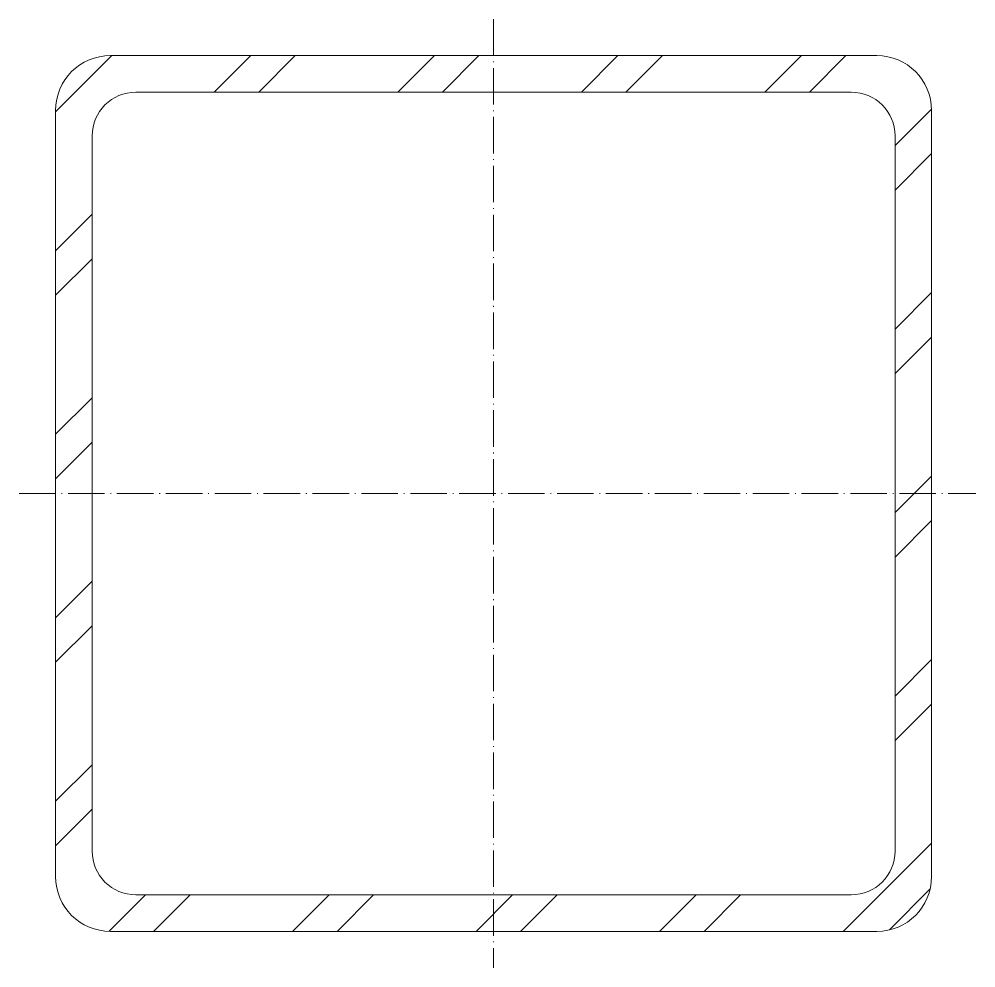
# Model space of a CAD drawing. Header units: metres. Extents: x -65 to 66, y -65 to 65.
import ezdxf

# ---------------------------------------------------------------- set-up
doc = ezdxf.new("R2010")
doc.units = ezdxf.units.M
doc.linetypes.add('MV_hartlijn_staal', pattern=[6.6, 5, -0.8, 0, -0.8])
doc.layers.add('A-DETL-GENF', color=92, linetype='Continuous', lineweight=18)

# ---------------------------------------------------------------- blocks, each defined once
blk = doc.blocks.new('28 Staalprofielen- koker SHS-2d - K120_5-3532310-00_0 Basismaterialen')
at = {"layer": 'A-DETL-GENF', "lineweight": 13}
h = blk.add_hatch(dxfattribs=at)
h.set_pattern_fill('FP_431', color=256, style=0, pattern_type=2)
h.set_pattern_definition([(45, (3520.222, 6329.11), (-12.57236, 12.57236), []), (45, (3520.222, 6348.16), (-12.57236, 12.57236), [])])
h.paths.add_polyline_path([(52.5, -60), (54.44, -59.74), (56.25, -59), (57.8, -57.8), (59, -56.25), (59.74, -54.44), (60, -52.5), (60, 52.5), (59.74, 54.44), (59, 56.25), (57.8, 57.8), (56.25, 59), (54.44, 59.74), (52.5, 60), (-52.5, 60), (-54.44, 59.74), (-56.25, 59), (-57.8, 57.8), (-59, 56.25), (-59.74, 54.44), (-60, 52.5), (-60, -52.5), (-59.74, -54.44), (-59, -56.25), (-57.8, -57.8), (-56.25, -59), (-54.44, -59.74), (-52.5, -60)])
h.paths.add_polyline_path([(49, -55), (-49, -55), (-50.55, -54.8), (-52, -54.2), (-53.24, -53.24), (-54.2, -52), (-54.8, -50.55), (-55, -49), (-55, 49), (-54.8, 50.55), (-54.2, 52), (-53.24, 53.24), (-52, 54.2), (-50.55, 54.8), (-49, 55), (49, 55), (50.55, 54.8), (52, 54.2), (53.24, 53.24), (54.2, 52), (54.8, 50.55), (55, 49), (55, -49), (54.8, -50.55), (54.2, -52), (53.24, -53.24), (52, -54.2), (50.55, -54.8)])
at = {"layer": 'A-DETL-GENF', "linetype": 'MV_hartlijn_staal', "lineweight": 13}
for p, q in [((0, 65), (0, -65)), ((-65, 0), (66.08, 0))]:
    blk.add_line(p, q, dxfattribs=at)
at = {"layer": 'A-DETL-GENF'}
for p, q in [((52.5, 60), (-52.5, 60)), ((-52.5, 60), (52.5, 60)), ((-49, 55), (49, 55)), ((-49, 55), (49, 55)), ((-60, 52.5), (-60, -52.5)), ((-60, -52.5), (-60, 52.5)), ((60, -52.5), (60, 52.5)), ((60, 52.5), (60, -52.5)), ((-55, -49), (-55, 49)), ((-55, -49), (-55, 49)), ((55, 49), (55, -49)), ((55, 49), (55, -49)), ((49, -55), (-49, -55)), ((49, -55), (-49, -55)), ((-52.5, -60), (52.5, -60)), ((52.5, -60), (-52.5, -60))]:
    blk.add_line(p, q, dxfattribs=at)
for centre, radius, start, end in [((-52.5, 52.5), 7.5, 90, 180), ((-52.5, 52.5), 7.5, 90, 180), ((52.5, 52.5), 7.5, 360, 90), ((52.5, 52.5), 7.5, 360, 90), ((-49, 49), 6, 90, 180), ((-49, 49), 6, 90, 180), ((49, 49), 6, 360, 90), ((49, 49), 6, 360, 90), ((-49, -49), 6, 180, 270), ((-49, -49), 6, 180, 270), ((49, -49), 6, 270, 0), ((49, -49), 6, 270, 360), ((-52.5, -52.5), 7.5, 180, 270), ((-52.5, -52.5), 7.5, 180, 270), ((52.5, -52.5), 7.5, 270, 360), ((52.5, -52.5), 7.5, 270, 0)]:
    blk.add_arc(centre, radius, start, end, dxfattribs=at)

msp = doc.modelspace()

# ---------------------------------------------------------------- block references
msp.add_blockref('28 Staalprofielen- koker SHS-2d - K120_5-3532310-00_0 Basismaterialen', (0, 0))

doc.saveas('drawing.dxf')
